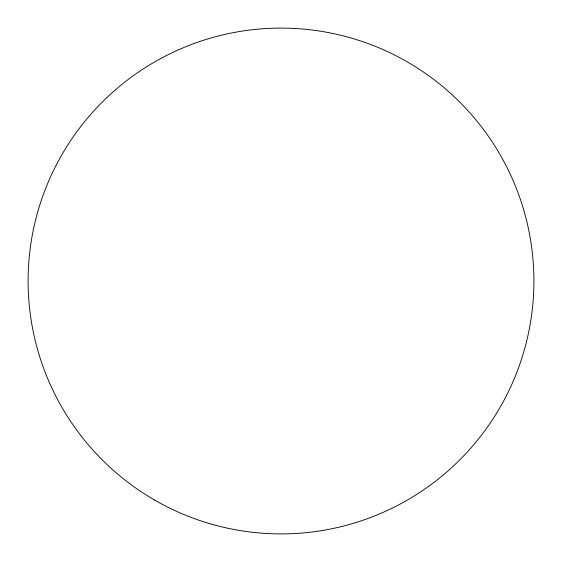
<?xml version="1.0" encoding="UTF-8"?>
<svg xmlns="http://www.w3.org/2000/svg" width="562" height="562" viewBox="0 0 562 562"><rect width="100%" height="100%" fill="white"/><g stroke="black" fill="none" stroke-linecap="round" stroke-linejoin="round"><path stroke-width="0.84" d="M154.55 500.018A252.9 252.9 0 0 0 533.9 281A252.9 252.9 0 0 0 154.55 61.982A252.9 252.9 0 0 0 154.55 500.018"/></g></svg>
